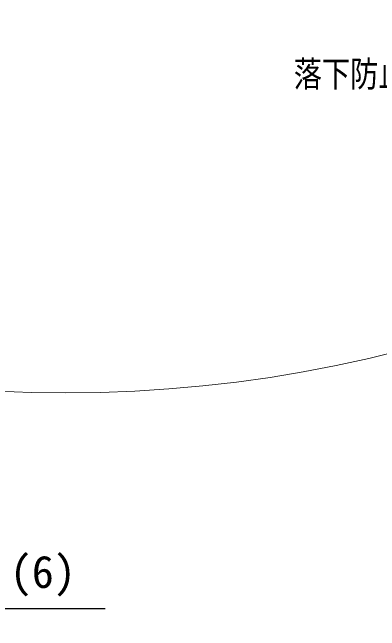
# Model space of a CAD drawing. Units: millimetres, scale not verified. Extents: x -63 to 109, y -56 to 173.
# Drawn here: x 29.69 to 50.52, y 7.36 to 42.47 of the extents above; entities that cross this region are included whole.
import ezdxf
from ezdxf.enums import TextEntityAlignment as Align

# ---------------------------------------------------------------- set-up
doc = ezdxf.new("R2010")
doc.units = ezdxf.units.MM
doc.header["$LTSCALE"] = 0.125
doc.header["$PDMODE"] = 32
doc.header["$PDSIZE"] = 0.0625
for name, color, linetype, lineweight in [('0-0_0', 7, 'Continuous', 25), ('0-5_GAIKEI', 1, 'Continuous', 18), ('0-6_SUNPO', 7, 'Continuous', 25)]:
    doc.layers.add(name, color=color, linetype=linetype, lineweight=lineweight)
doc.layers.add('0-1_Defpoints', color=7, linetype='Continuous')
doc.layers.add('0-4_TOUROKU', color=7, linetype='Continuous')
doc.styles.add('ＭＳ ゴシック', font='')
doc.styles.get('ＭＳ ゴシック').set_extended_font_data('MS Gothic')

# ---------------------------------------------------------------- blocks, each defined once
blk = doc.blocks.new('_Open30')
at = {"layer": '0-0_0'}
blk.add_line((0, 0), (-1, 0), dxfattribs=at)
blk.add_lwpolyline([(-1, 0.26795), (0, 0), (-1, -0.26795)], dxfattribs=at)
blk = doc.blocks.new('D6')
at = {"layer": '0-1_Defpoints'}
for p in [(215.7833, 204.807), (216.3782, 204.857), (215.7833, 196.105)]:
    blk.add_point(p, dxfattribs=at)
at = {"layer": '0-6_SUNPO'}
for p, q in [((215.7833, 204.182), (215.7833, 194.855)), ((216.3782, 204.232), (216.3782, 194.855)), ((213.2833, 196.105), (210.7833, 196.105)), ((215.7833, 196.105), (216.3782, 196.105)), ((218.8782, 196.105), (228.4615, 196.105))]:
    blk.add_line(p, q, dxfattribs=at)
at = {"layer": '0-6_SUNPO', "xscale": 2.5, "yscale": 2.5}
blk.add_blockref('_Open30', (215.7833, 196.105), dxfattribs=at)
at = {"layer": '0-6_SUNPO', "xscale": 2.5, "yscale": 2.5, "rotation": 180}
blk.add_blockref('_Open30', (216.3782, 196.105), dxfattribs=at)
at = {"layer": '0-6_SUNPO', "style": 'ＭＳ ゴシック'}
blk.add_text('(6)', height=1.833, dxfattribs=at).set_placement((223.0449, 196.73), align=Align.BOTTOM_LEFT)

msp = doc.modelspace()

# ---------------------------------------------------------------- linework, layer by layer
at = {"layer": '0-5_GAIKEI'}
msp.add_circle((32.7152, 96.9409), 76.0771, dxfattribs=at)

# ---------------------------------------------------------------- block references
at = {"layer": '0-6_SUNPO'}
msp.add_blockref('D6', (-193.5007, -187.4969), dxfattribs=at)

# ---------------------------------------------------------------- texts
at = {"layer": '0-4_TOUROKU', "style": 'ＭＳ ゴシック', "width": 0.8}
msp.add_text('落下防止ワイヤー付', height=1.466, dxfattribs=at).set_placement((45.646, 37.8031), align=Align.BOTTOM_LEFT)

doc.saveas('drawing.dxf')
